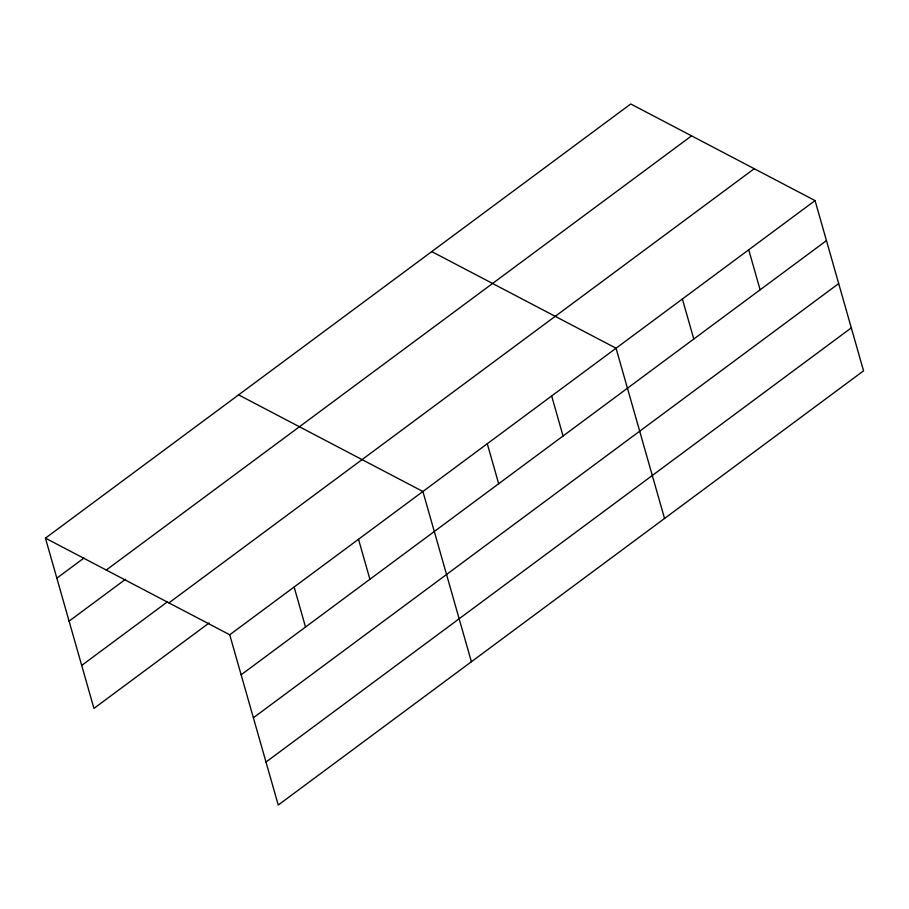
<?xml version="1.0" encoding="UTF-8"?>
<svg xmlns="http://www.w3.org/2000/svg" width="909" height="909" viewBox="0 0 909 909"><rect width="100%" height="100%" fill="white"/><g stroke="black" fill="none" stroke-linecap="round" stroke-linejoin="round"><path stroke-width="1.36" d="M45.45 538.151L630.755 103.967L815.055 200.594L863.55 370.849L278.245 805.033L229.738 634.777L45.45 538.151L93.945 708.406L209.161 622.938M56.847 578.158L83.958 558.046M106.262 570.034L691.579 135.861M69.095 621.142L125.567 579.249M81.708 665.422L167.551 601.747M168.926 602.883L754.231 168.71M229.738 634.777L815.055 200.594M241.146 674.785L826.451 240.612M253.384 717.769L838.689 283.585M265.996 762.049L851.301 327.876M431.752 251.588L616.052 348.215L664.547 518.471M238.601 394.87L422.901 491.496L471.396 661.752M748.721 249.805L760.117 289.812M682.386 299.016L693.783 339.023M551.661 395.972L563.057 435.99M487.281 443.74L498.677 483.747M358.51 539.253L369.906 579.272M294.13 587.009L305.526 627.028"/></g></svg>
